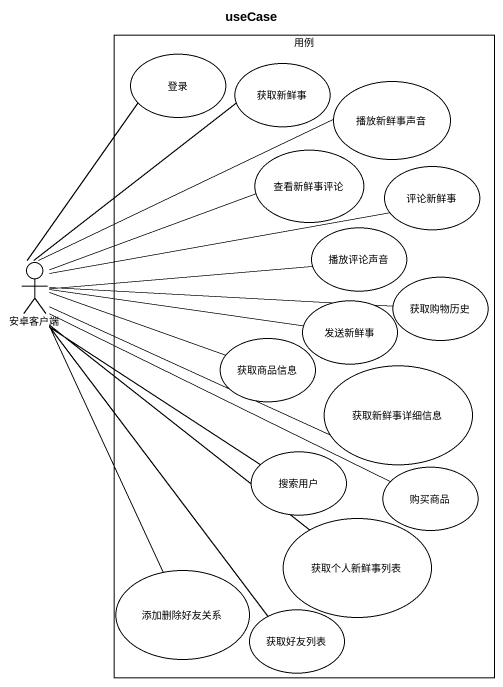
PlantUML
@startuml
title useCase
rectangle 用例 #FFFFFF {
  usecase 登录 #FFFFFF
  usecase 获取新鲜事 #FFFFFF
  usecase 播放新鲜事声音 #FFFFFF
  usecase 查看新鲜事评论 #FFFFFF
  usecase 评论新鲜事 #FFFFFF
  usecase 播放评论声音 #FFFFFF
  usecase 发送新鲜事 #FFFFFF
  usecase 获取购物历史 #FFFFFF
  usecase 获取商品信息 #FFFFFF
  usecase 获取新鲜事详细信息 #FFFFFF
  usecase 搜索用户 #FFFFFF
  usecase 购买商品 #FFFFFF
  usecase 获取个人新鲜事列表 #FFFFFF
  usecase 添加删除好友关系 #FFFFFF
  usecase 获取好友列表 #FFFFFF
}
actor 安卓客户端 #FFFFFF
安卓客户端 -up- 登录
安卓客户端 -up- 获取新鲜事
安卓客户端 -right- 播放新鲜事声音
安卓客户端 -right- 查看新鲜事评论
安卓客户端 -right- 评论新鲜事
安卓客户端 -right- 播放评论声音
安卓客户端 -right- 发送新鲜事
安卓客户端 -right- 获取购物历史
安卓客户端 -right- 获取商品信息
安卓客户端 -right- 获取新鲜事详细信息
安卓客户端 -- 搜索用户
安卓客户端 -right- 购买商品
安卓客户端 -- 获取个人新鲜事列表
安卓客户端 -- 添加删除好友关系
安卓客户端 -- 获取好友列表
@enduml
